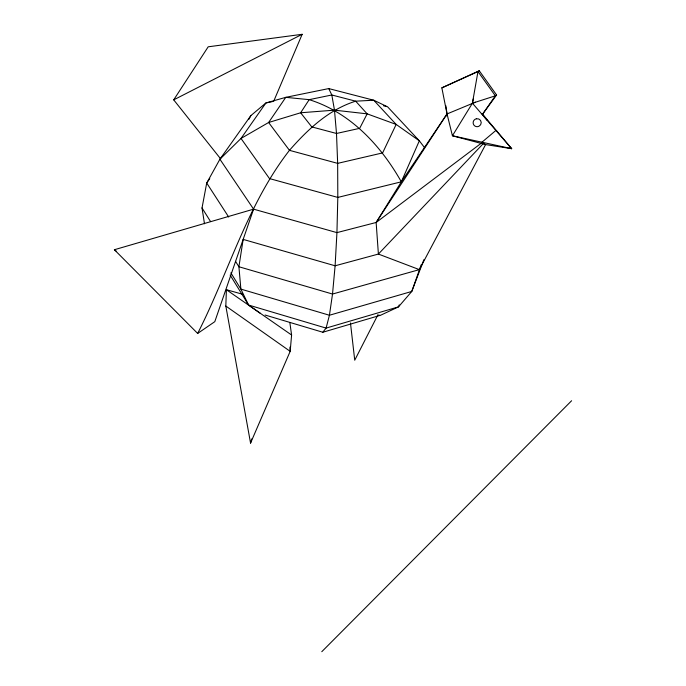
<?xml version="1.0" encoding="UTF-8"?>
<svg xmlns="http://www.w3.org/2000/svg" width="686" height="686" viewBox="0 0 686 686"><rect width="100%" height="100%" fill="white"/><g stroke="black" fill="none" stroke-linecap="round" stroke-linejoin="round"><path stroke-width="1.03" d="M289.826 322.48L291.601 335.025L290.178 351.335L250.553 443.087L225.823 306.042L226.397 289.715L242.715 294.268M482.061 113.61L511.67 148.682L485.594 144.583L452.426 135.768L472.414 103.2L477.971 71.558L479.248 70.761L496.604 95.002L482.267 114.613L495.352 95.826L496.604 95.002M204.479 223.782L202.027 207.961L206.709 183.025L219.906 159.221L250.853 115.608L265.936 102.943L285.779 97.343L328.748 88.58L373.759 100.225L387.633 106.853L419.335 140.819L424.411 147.456M479.248 70.761L441.853 87.859L447.032 113.945L452.426 135.768L511.67 148.682L472.414 103.2L473.297 99.016M250.553 443.087L251.676 438.946M446.415 115.985L447.032 113.945L445.831 105.678M421.247 264.676L411.772 291.456L398.48 306.874L380.747 315.183L322.814 332.247L265.096 315.028M423.897 259.642L411.772 291.456L329.426 315.243L240.88 289.106L230.856 272.848M399.252 304.884L398.48 306.874L326.099 328.097L248.572 305.038L230.153 275.086M273.645 101.374L302.166 34.3L208.192 46.811L173.712 99.856L220.712 158.946M497.316 131.601L495.918 130.426L481.958 142.208L485.594 144.583L419.352 269.624L378.398 254.06L376.142 222.478L401.327 181.824L419.335 140.819L396.156 124.423L373.759 100.225L355.665 101.176L331.818 94.985L309.18 99.659L285.779 97.343L268.62 122.494L241.009 138.452L219.906 159.221L253.588 209.161L336.937 232.623L376.142 222.478L481.152 143.305M197.662 333.439L214.804 321.665L253.588 209.161L114.391 249.73L197.662 333.439C228.584 272.728 247.131 204.694 289.458 150.337C307.714 129.5 328.645 109.64 355.665 101.176L367.147 113.85L396.156 124.423L382.625 152.901L337.658 163.362L289.458 150.337L268.62 122.494L300.64 112.77L334.485 110.154L367.147 113.85L359.678 128.342L336.5 133.47L311.787 126.91L300.64 112.77L309.18 99.659C350.083 112.384 380.799 145.372 401.327 181.824L337.812 197.422L269.461 178.566L241.009 138.452L265.936 102.943L272.205 101.665M377.926 314.788L354.739 360.201L350.46 322.952M248.924 119.295L250.853 115.608M376.142 222.478L447.032 113.945L475.441 102.18M401.327 181.824L447.032 113.945M209.787 178.652L206.709 183.025L228.695 217.033M322.814 332.247L326.099 328.097L329.426 315.243L332.521 294.045L335.111 265.791L336.937 232.623L337.812 197.422L337.658 163.362L336.5 133.47L334.485 110.154L331.818 94.985L328.748 88.58M483.055 143.854L378.398 254.06L335.111 265.791L243.161 239.397L238.908 266.743L240.88 289.106L248.572 305.038L260.174 313.21M321.785 651.7L571.61 400.735M173.712 99.856L302.166 34.3M441.853 87.859L477.971 71.558L495.352 95.826L472.414 103.2M419.352 269.624L332.521 294.045L238.908 266.743L235.504 261.323M377.634 315.346L379.71 315.234M383.5 105.781L386.604 106.587M509.844 147.696L511.67 148.682M226.397 289.715L291.601 335.025M225.823 306.042L290.178 351.335L289.929 347.099M114.391 249.73L116.123 250.973M202.027 207.961L210.542 221.527M476.47 118.755L475.467 119.081A4.056 3.987 -23.7 0 0 473.52 124.423L474.086 125.298A4.056 3.987 -23.7 0 0 477.893 126.61L478.897 126.284A4.056 3.987 -23.7 0 0 476.47 118.755M487.454 120.393L482.412 114.571L487.454 120.393"/></g></svg>
